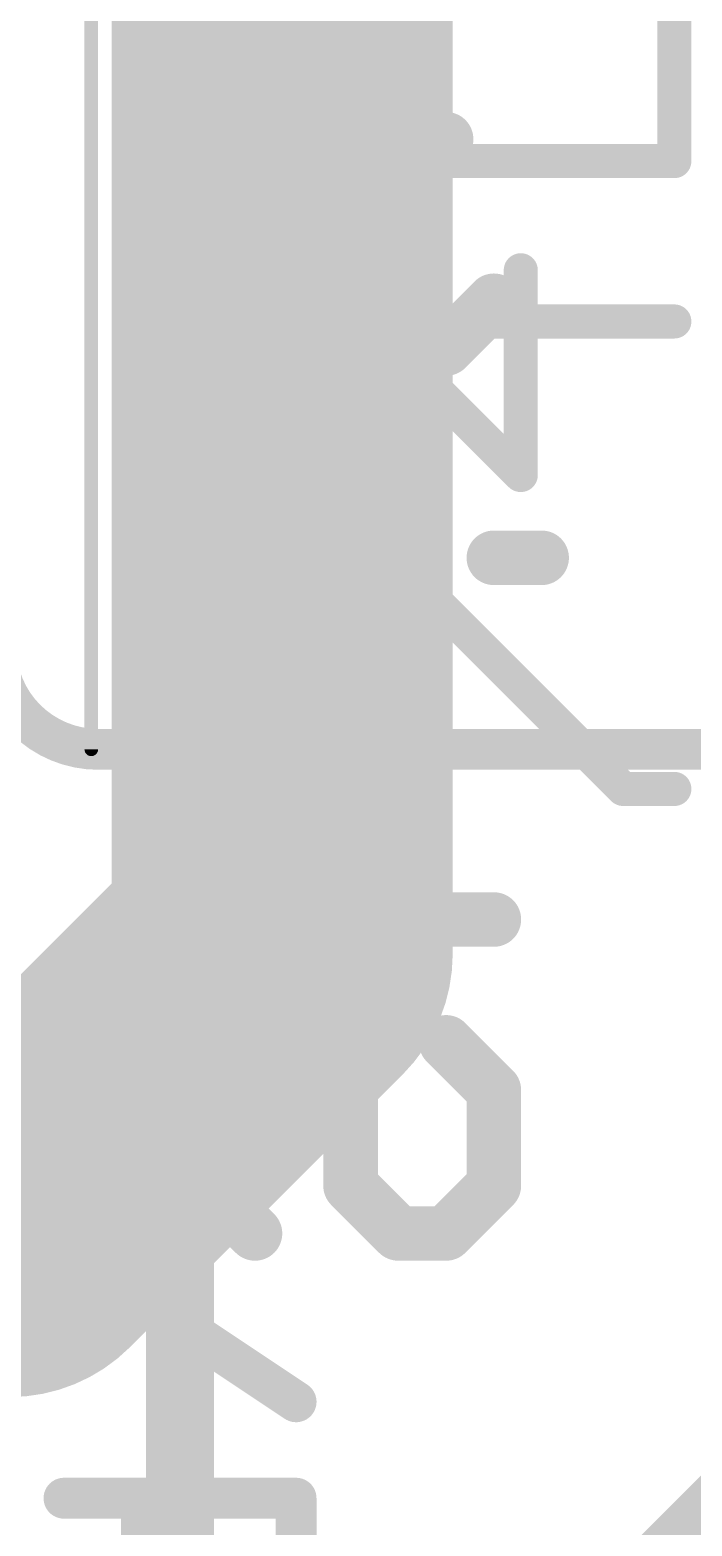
# Model space of a CAD drawing. Extents: x 0 to 108, y -13 to 32.
# Drawn here: x 10.87 to 13.34, y 7.27 to 12.84 of the extents above; entities that cross this region are included whole.
import ezdxf

# ---------------------------------------------------------------- set-up
doc = ezdxf.new("R2010")
doc.units = 0
for name, color, linetype in [('1', 12, 'CONTINUOUS'), ('16', 132, 'CONTINUOUS'), ('21', 41, 'CONTINUOUS'), ('22', 40, 'CONTINUOUS'), ('27', 253, 'CONTINUOUS')]:
    doc.layers.add(name, color=color, linetype=linetype)

msp = doc.modelspace()

# ---------------------------------------------------------------- linework, layer by layer
at = {"layer": '1'}
for points, const_width in [([(11.811, 9.398), (11.811, 20.447)], 1.27), ([(10.795, 8.382), (11.811, 9.398)], 1.27), ([(9.525, 8.382), (10.795, 8.382)], 1.27), ([(11.43, 5.334), (13.589, 7.493)], 0.254)]:
    msp.add_lwpolyline(points, dxfattribs=dict(at, const_width=const_width))
at = {"layer": '1', "const_width": 0.635}
for points in [[(12.0355, 9.1735, 1), (11.5865, 9.6225)], [(11.4935, 9.398, 1), (12.1285, 9.398)], [(10.795, 8.0645, 1), (10.795, 8.6995)], [(10.5705, 8.6065, 1), (11.0195, 8.1575)]]:
    msp.add_lwpolyline(points, format="xyb", dxfattribs=at)
at = {"layer": '16', "const_width": 0.254}
msp.add_lwpolyline([(11.43, 1.27), (11.43, 29.21)], dxfattribs=at)
at = {"layer": '21'}
for points, const_width in [([(11.0998, 20.32), (11.0998, 10.16)], 0.0508), ([(11.1252, 10.16), (14.2748, 10.16)], 0.1524), ([(10.9982, 8.3058), (11.8625, 7.7296)], 0.1524), ([(10.9982, 7.3703), (11.8625, 7.3703)], 0.1524), ([(11.2863, 6.9381), (11.2863, 7.3703)], 0.1524), ([(11.8625, 7.3703), (11.8625, 6.9381)], 0.1524)]:
    msp.add_lwpolyline(points, dxfattribs=dict(at, const_width=const_width))
for points, const_width in [([(10.7442, 10.541, 0.4142), (11.1252, 10.16)], 0.1524), ([(11.1252, 10.1981, 1), (11.1252, 10.1219)], 0.0762), ([(11.1252, 10.1219, 1), (11.1252, 10.1981)], 0.0762), ([(11.0871, 10.16, 1), (11.1125, 10.16)], 0.0254), ([(11.0193, 8.3375, 1), (10.9771, 8.2741)], 0.0762), ([(11.8414, 7.6979, 1), (11.8837, 7.7613)], 0.0762), ([(10.9982, 7.4084, 1), (10.9982, 7.3322)], 0.0762), ([(11.3244, 7.3703, 1), (11.2482, 7.3703)], 0.0762), ([(11.9006, 7.3703, 1), (11.8244, 7.3703)], 0.0762), ([(11.8625, 7.3322, 1), (11.8625, 7.4084)], 0.0762)]:
    msp.add_lwpolyline(points, format="xyb", dxfattribs=dict(at, const_width=const_width))
at = {"layer": '22', "const_width": 0.2032}
for points in [[(11.7096, 12.4325), (11.5316, 12.6105)], [(12.2434, 12.2546), (12.2434, 12.6105)], [(12.4214, 12.4325), (11.7096, 12.4325)], [(12.0655, 11.475), (12.0655, 11.8309)], [(12.4214, 11.6529), (12.5993, 11.8309)], [(11.5316, 11.6529), (12.4214, 11.6529)], [(11.5316, 10.6954), (11.5316, 11.0513)], [(12.2434, 10.8733), (11.5316, 10.8733)], [(12.2434, 10.6954), (12.2434, 10.8733)], [(12.7773, 10.8733), (12.5993, 10.8733)], [(12.0655, 10.2378), (11.5316, 10.2378)], [(12.2434, 10.0599), (12.0655, 10.2378)], [(12.2434, 9.7039), (12.2434, 10.0599)], [(12.0655, 9.526), (12.2434, 9.7039)], [(12.5993, 9.526), (11.5316, 9.526)], [(11.7096, 9.0684), (11.5316, 8.8905)], [(11.8875, 9.0684), (11.7096, 9.0684)], [(12.0655, 8.8905), (11.8875, 9.0684)], [(12.4214, 9.0684), (12.5993, 8.8905)], [(11.5316, 8.8905), (11.5316, 8.5346)], [(12.0655, 8.5346), (12.0655, 8.8905)], [(12.5993, 8.8905), (12.5993, 8.5346)], [(11.5316, 8.5346), (11.7096, 8.3566)], [(12.2434, 8.3566), (12.0655, 8.5346)], [(12.5993, 8.5346), (12.4214, 8.3566)], [(12.4214, 8.3566), (12.2434, 8.3566)]]:
    msp.add_lwpolyline(points, dxfattribs=at)
at = {"layer": '22', "const_width": 0.1016}
for points in [[(11.5675, 12.6464, 1), (11.4957, 12.5746)], [(12.2942, 12.6105, 1), (12.1926, 12.6105)], [(11.7096, 12.4833, 1), (11.7096, 12.3817)], [(11.6736, 12.3966, 1), (11.7455, 12.4685)], [(12.4214, 12.3817, 1), (12.4214, 12.4833)], [(12.1926, 12.2546, 1), (12.2942, 12.2546)], [(12.1163, 11.8309, 1), (12.0147, 11.8309)], [(12.6352, 11.795, 1), (12.5634, 11.8668)], [(11.5316, 11.7037, 1), (11.5316, 11.6021)], [(12.3854, 11.6889, 1), (12.4573, 11.617)], [(12.4214, 11.6021, 1), (12.4214, 11.7037)], [(12.0147, 11.475, 1), (12.1163, 11.475)], [(11.5824, 11.0513, 1), (11.4808, 11.0513)], [(11.5316, 10.9241, 1), (11.5316, 10.8225)], [(12.2942, 10.8733, 1), (12.1926, 10.8733)], [(12.2434, 10.8225, 1), (12.2434, 10.9241)], [(12.5993, 10.9241, 1), (12.5993, 10.8225)], [(12.7773, 10.8225, 1), (12.7773, 10.9241)], [(11.4808, 10.6954, 1), (11.5824, 10.6954)], [(12.1926, 10.6954, 1), (12.2942, 10.6954)], [(11.5316, 10.2886, 1), (11.5316, 10.187)], [(12.1014, 10.2737, 1), (12.0295, 10.2019)], [(12.0655, 10.187, 1), (12.0655, 10.2886)], [(12.2942, 10.0599, 1), (12.1926, 10.0599)], [(12.2075, 10.0239, 1), (12.2793, 10.0958)], [(12.1926, 9.7039, 1), (12.2942, 9.7039)], [(12.2793, 9.668, 1), (12.2075, 9.7399)], [(11.5316, 9.5768, 1), (11.5316, 9.4752)], [(12.0295, 9.5619, 1), (12.1014, 9.4901)], [(12.5993, 9.4752, 1), (12.5993, 9.5768)], [(11.7096, 9.1192, 1), (11.7096, 9.0176)], [(11.7455, 9.0325, 1), (11.6736, 9.1043)], [(11.9234, 9.1043, 1), (11.8516, 9.0325)], [(11.8875, 9.0176, 1), (11.8875, 9.1192)], [(12.4573, 9.1043, 1), (12.3854, 9.0325)], [(11.5824, 8.8905, 1), (11.4808, 8.8905)], [(11.4957, 8.9264, 1), (11.5675, 8.8545)], [(12.1163, 8.8905, 1), (12.0147, 8.8905)], [(12.0295, 8.8545, 1), (12.1014, 8.9264)], [(12.6501, 8.8905, 1), (12.5485, 8.8905)], [(12.5634, 8.8545, 1), (12.6352, 8.9264)], [(11.5675, 8.5705, 1), (11.4957, 8.4986)], [(11.4808, 8.5346, 1), (11.5824, 8.5346)], [(12.1014, 8.5705, 1), (12.0295, 8.4986)], [(12.0147, 8.5346, 1), (12.1163, 8.5346)], [(12.5485, 8.5346, 1), (12.6501, 8.5346)], [(12.6352, 8.4986, 1), (12.5634, 8.5705)], [(11.6736, 8.3207, 1), (11.7455, 8.3925)], [(12.2434, 8.4074, 1), (12.2434, 8.3058)], [(12.2075, 8.3207, 1), (12.2793, 8.3925)], [(12.3854, 8.3925, 1), (12.4573, 8.3207)], [(12.4214, 8.3058, 1), (12.4214, 8.4074)]]:
    msp.add_lwpolyline(points, format="xyb", dxfattribs=at)
at = {"layer": '27', "const_width": 0.127}
for points in [[(13.2715, 12.3511), (13.2715, 13.1138)], [(12.1275, 12.3511), (13.2715, 12.3511)], [(12.6995, 11.1817), (12.6995, 11.9444)], [(13.2715, 11.7537), (12.1275, 11.7537)], [(12.1275, 11.7537), (12.6995, 11.1817)], [(12.1275, 10.0123), (12.1275, 10.775)], [(12.1275, 10.775), (12.3182, 10.775)], [(12.3182, 10.775), (13.0808, 10.0123)], [(13.0808, 10.0123), (13.2715, 10.0123)]]:
    msp.add_lwpolyline(points, dxfattribs=at)
at = {"layer": '27', "const_width": 0.0635}
for points in [[(12.1275, 12.3829, 1), (12.1275, 12.3194)], [(13.2398, 12.3511, 1), (13.3033, 12.3511)], [(13.2715, 12.3194, 1), (13.2715, 12.3829)], [(12.7313, 11.9444, 1), (12.6678, 11.9444)], [(12.1275, 11.7854, 1), (12.1275, 11.7219)], [(12.15, 11.7761, 1), (12.1051, 11.7312)], [(13.2715, 11.7219, 1), (13.2715, 11.7854)], [(12.6678, 11.1817, 1), (12.7313, 11.1817)], [(12.6771, 11.1593, 1), (12.722, 11.2042)], [(12.1593, 10.775, 1), (12.0958, 10.775)], [(12.1275, 10.8067, 1), (12.1275, 10.7432)], [(12.3406, 10.7974, 1), (12.2957, 10.7525)], [(12.3182, 10.7432, 1), (12.3182, 10.8067)], [(12.0958, 10.0123, 1), (12.1593, 10.0123)], [(13.0808, 10.0441, 1), (13.0808, 9.9806)], [(13.0584, 9.9899, 1), (13.1033, 10.0348)], [(13.2715, 9.9806, 1), (13.2715, 10.0441)]]:
    msp.add_lwpolyline(points, format="xyb", dxfattribs=at)

doc.saveas('drawing.dxf')
